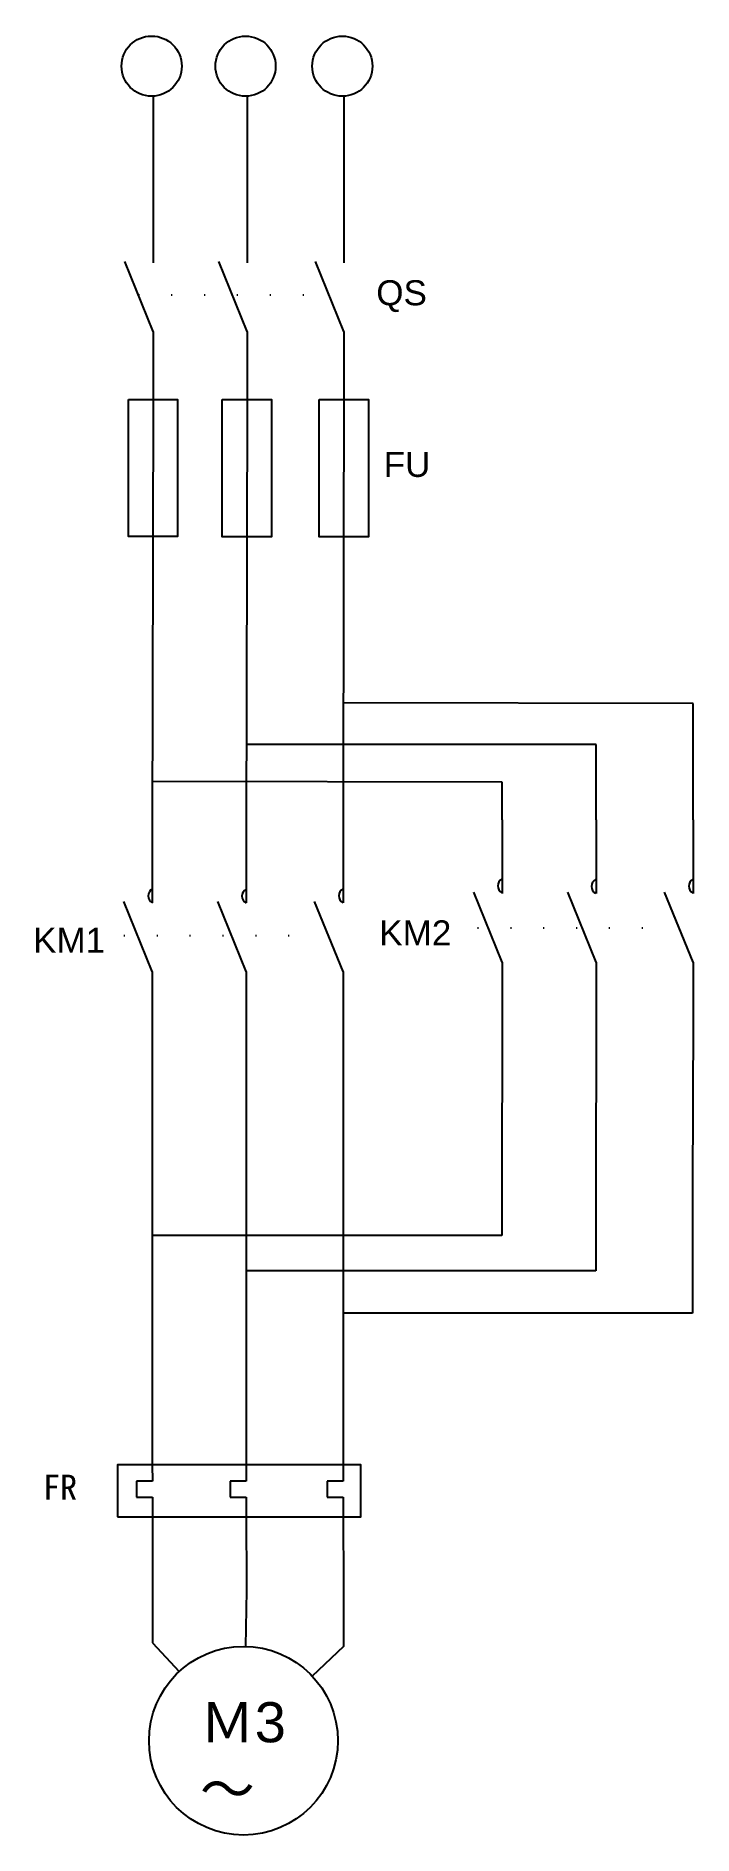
# Model space of a CAD drawing. Header units: millimetres. Extents: x 2228 to 2294, y 1907 to 2086.
import ezdxf

# ---------------------------------------------------------------- set-up
doc = ezdxf.new("R2010")
doc.units = ezdxf.units.MM
doc.linetypes.add('DOT2', pattern=[3.175, 0, -3.175])
doc.layers.add('图层1', color=7, linetype='Continuous', lineweight=30)
doc.styles.get("Standard").update_dxf_attribs({"font": 'arial.ttf'})

msp = doc.modelspace()

# ---------------------------------------------------------------- linework, layer by layer
for p, q in [((2240.12, 2080.33), (2240.12, 2071.06)), ((2249.48, 2080.32), (2249.48, 2071.05)), ((2259.13, 2080.32), (2259.13, 2071.05)), ((2240.12, 2071.06), (2240.12, 2063.7)), ((2249.48, 2071.05), (2249.48, 2063.69)), ((2259.13, 2071.05), (2259.13, 2063.69)), ((2240.12, 2056.86), (2237.29, 2063.84)), ((2249.48, 2056.84), (2246.65, 2063.83)), ((2259.13, 2056.84), (2256.3, 2063.83)), ((2240.12, 2056.86), (2240.12, 2051.29)), ((2249.48, 2056.84), (2249.48, 2051.28)), ((2259.13, 2056.84), (2259.13, 2051.28)), ((2240.12, 2051.29), (2240.09, 2034.37)), ((2249.48, 2051.28), (2249.45, 2034.36)), ((2259.13, 2051.28), (2259.1, 2034.36)), ((2240.09, 2034.37), (2240.03, 2007.2)), ((2249.45, 2034.36), (2249.39, 2007.19)), ((2259.1, 2034.36), (2259.04, 2007.19)), ((2293.92, 2019.74), (2259.07, 2019.81)), ((2293.92, 2008.13), (2293.92, 2019.74)), ((2284.27, 2015.64), (2249.4, 2015.64)), ((2284.27, 2008.13), (2284.27, 2015.64)), ((2274.91, 2011.9), (2240.04, 2011.97)), ((2274.91, 2008.14), (2274.91, 2011.9)), ((2274.91, 2008.14), (2274.91, 2000.79)), ((2284.27, 2008.13), (2284.27, 2000.78)), ((2293.92, 2008.13), (2293.92, 2000.78)), ((2240.03, 2007.2), (2240.03, 1999.85)), ((2249.39, 2007.19), (2249.39, 1999.84)), ((2259.04, 2007.19), (2259.04, 1999.84)), ((2274.91, 1993.94), (2272.07, 2000.93)), ((2284.27, 1993.93), (2281.43, 2000.92)), ((2293.92, 1993.93), (2291.08, 2000.92)), ((2240.03, 1993), (2237.2, 1999.99)), ((2249.39, 1992.99), (2246.56, 1999.98)), ((2259.04, 1992.99), (2256.21, 1999.98)), ((2274.91, 1993.94), (2274.91, 1988.38)), ((2284.27, 1993.93), (2284.27, 1988.37)), ((2293.92, 1993.93), (2293.92, 1988.37)), ((2240.03, 1993), (2240.03, 1987.44)), ((2249.39, 1992.99), (2249.39, 1987.43)), ((2259.04, 1992.99), (2259.04, 1987.43)), ((2274.91, 1988.38), (2274.87, 1971.46)), ((2284.27, 1988.37), (2284.23, 1971.45)), ((2293.92, 1988.37), (2293.88, 1971.45)), ((2240.03, 1987.44), (2240.03, 1965.61)), ((2249.39, 1987.43), (2249.39, 1965.6)), ((2259.04, 1987.43), (2259.04, 1965.6)), ((2274.87, 1971.46), (2274.87, 1966.66)), ((2284.23, 1971.45), (2284.22, 1963.16)), ((2293.88, 1971.45), (2293.88, 1958.92)), ((2274.87, 1966.66), (2240.03, 1966.66)), ((2240.03, 1965.61), (2240.03, 1943.79)), ((2249.39, 1965.6), (2249.39, 1943.78)), ((2259.04, 1965.6), (2259.04, 1943.78)), ((2284.22, 1963.16), (2249.39, 1963.16)), ((2293.88, 1958.92), (2259.04, 1958.92)), ((2240.03, 1943.79), (2240.04, 1942.18)), ((2249.39, 1943.78), (2249.4, 1942.17)), ((2259.04, 1943.78), (2259.05, 1942.17)), ((2240.04, 1942.18), (2238.44, 1942.18)), ((2238.44, 1942.18), (2238.44, 1940.58)), ((2249.4, 1942.17), (2247.8, 1942.17)), ((2247.8, 1942.17), (2247.8, 1940.57)), ((2259.05, 1942.17), (2257.45, 1942.17)), ((2257.45, 1942.17), (2257.45, 1940.57)), ((2238.44, 1940.58), (2240.04, 1940.58)), ((2240.04, 1940.58), (2240.04, 1939.26)), ((2247.8, 1940.57), (2249.4, 1940.57)), ((2249.4, 1940.57), (2249.4, 1939.24)), ((2257.45, 1940.57), (2259.05, 1940.57)), ((2259.05, 1940.57), (2259.05, 1939.24)), ((2240.04, 1939.26), (2240.06, 1931.26)), ((2249.4, 1939.24), (2249.42, 1931.25)), ((2259.05, 1939.24), (2259.07, 1931.25)), ((2240.06, 1931.26), (2240.06, 1926.04)), ((2249.42, 1931.25), (2249.31, 1925.68)), ((2259.07, 1931.25), (2259.09, 1925.66)), ((2240.06, 1926.04), (2242.72, 1923.18)), ((2259.09, 1925.66), (2255.96, 1922.73))]:
    msp.add_line(p, q)
at = {"linetype": 'DOT2'}
for p, q in [((2238.64, 2060.51), (2257.64, 2060.51)), ((2272.44, 1997.37), (2291.45, 1997.37)), ((2237.2, 1996.59), (2256.21, 1996.59))]:
    msp.add_line(p, q, dxfattribs=at)
for points in [[(2237.64, 2050.06), (2242.55, 2050.06), (2242.55, 2036.39), (2237.64, 2036.39)], [(2247, 2050.05), (2251.91, 2050.05), (2251.91, 2036.38), (2247, 2036.38)], [(2256.65, 2050.05), (2261.56, 2050.05), (2261.56, 2036.38), (2256.65, 2036.38)], [(2236.55, 1938.6), (2260.8, 1938.6), (2260.8, 1943.78), (2236.55, 1943.78)]]:
    msp.add_lwpolyline(points, close=True)
for centre, radius in [((2239.96, 2083.32), 3), ((2249.32, 2083.31), 3), ((2258.97, 2083.31), 3), ((2249.11, 1916.28), 9.41)]:
    msp.add_circle(centre, radius)
for centre in [(2240.41, 2000.54), (2249.75, 2000.53), (2259.4, 2000.56), (2275.25, 2001.55), (2284.58, 2001.5), (2294.29, 2001.52)]:
    msp.add_arc(centre, 0.786, 118.3382, 241.6618)

# ---------------------------------------------------------------- texts
at = {"insert": (2244.78, 1920.12), "char_height": 4, "attachment_point": 1}
msp.add_mtext_dynamic_manual_height_columns('{\\fSimSun|b0|i0|c134|p2;Ｍ}3\\P{\\fSimSun|b0|i0|c134|p2;～}', width=8.942, gutter_width=12.5, heights=[0], dxfattribs=at)
at = {"layer": '图层1', "char_height": 2.5, "attachment_point": 1}
for s, insert in [('QS', (2262.35, 2061.96)), ('FU', (2263.09, 2044.84)), ('KM1', (2228.15, 1997.37)), ('KM2', (2262.65, 1998.11)), ('{\\fSimSun|b0|i0|c134|p2;FR}', (2229.13, 1942.82))]:
    msp.add_mtext_dynamic_manual_height_columns(s, width=11.5187, gutter_width=12.5, heights=[0], dxfattribs=dict(at, insert=insert))

doc.saveas('drawing.dxf')
